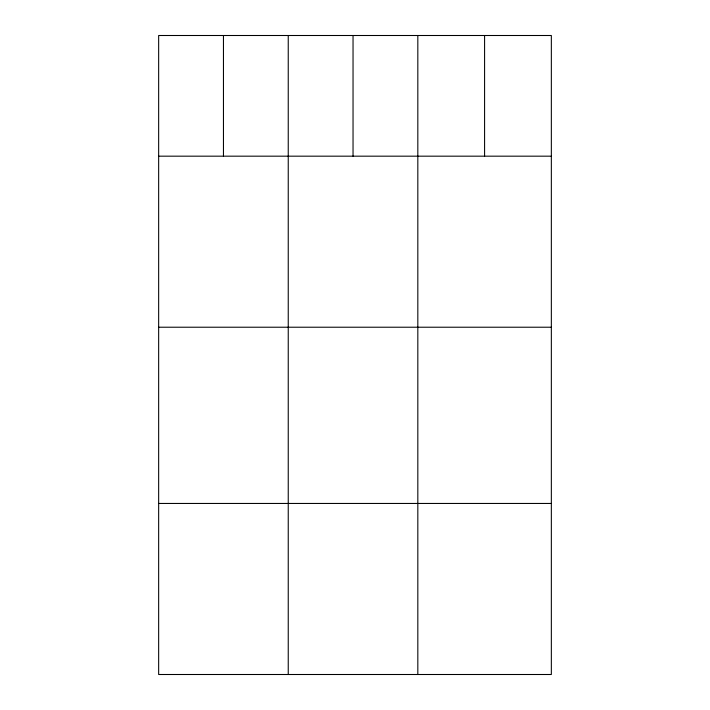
<?xml version="1.0" encoding="UTF-8"?>
<svg xmlns="http://www.w3.org/2000/svg" width="710" height="710" viewBox="0 0 710 710"><rect width="100%" height="100%" fill="white"/><g stroke="black" fill="none" stroke-linecap="round" stroke-linejoin="round"><path stroke-width="1.06" d="M551.342 156.173L551.342 674.5L158.658 674.5L158.658 35.5L551.342 35.5L551.342 156.173L158.658 156.173M158.658 327.221L551.342 327.221M158.658 503.452L551.342 503.452M484.584 35.5L484.584 156.173M417.826 35.5L417.826 674.5M353.039 35.5L353.039 156.173M288.242 35.5L288.242 674.5M223.455 35.5L223.455 156.173"/></g></svg>
